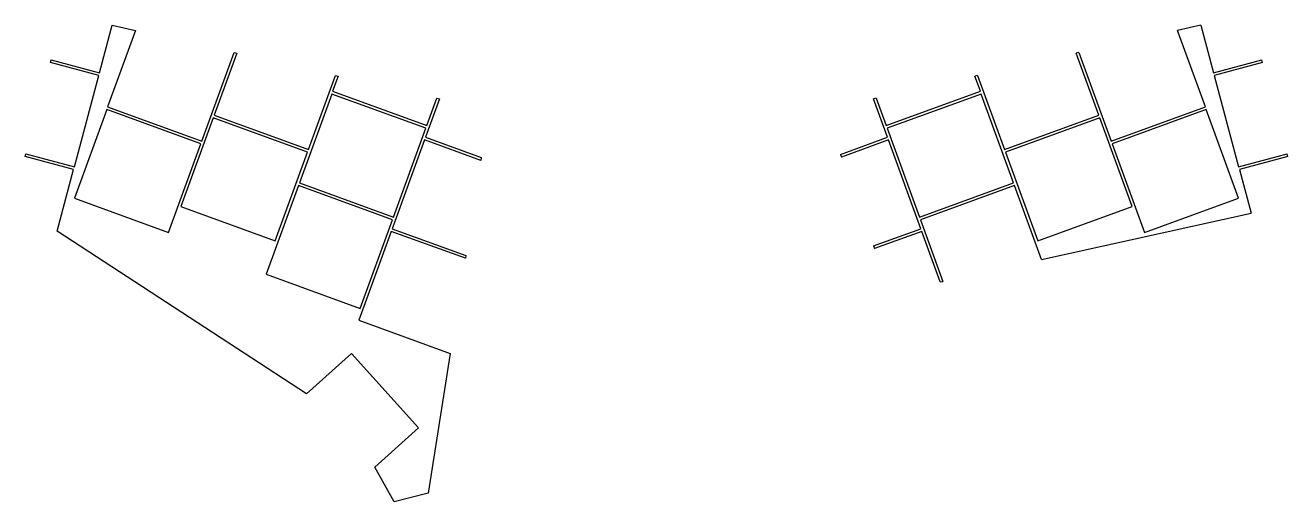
# Model space of a CAD drawing. Header units: millimetres. Extents: x 2 to 223, y -52 to 31.
import ezdxf

# ---------------------------------------------------------------- set-up
doc = ezdxf.new("R2010")
doc.units = ezdxf.units.MM

msp = doc.modelspace()

# ---------------------------------------------------------------- linework, layer by layer
for p, q in [((15.12, 22.61), (17.34, 30.92)), ((17.34, 30.92), (21.39, 30)), ((207.46, 30.92), (203.41, 30)), ((207.46, 30.92), (209.68, 22.61)), ((21.39, 30), (16.53, 16.65)), ((208.27, 16.65), (203.41, 30)), ((6.54, 24.39), (6.66, 24.87)), ((14.99, 22.12), (6.54, 24.39)), ((6.66, 24.87), (15.12, 22.61)), ((32.97, 10.67), (38.6, 26.13)), ((39.09, 26.02), (35.15, 15.19)), ((38.6, 26.13), (39.09, 26.02)), ((186.2, 26.13), (185.71, 26.02)), ((189.65, 15.19), (185.71, 26.02)), ((186.2, 26.13), (191.83, 10.67)), ((209.68, 22.61), (218.14, 24.87)), ((218.26, 24.39), (209.81, 22.12)), ((218.26, 24.39), (218.14, 24.87)), ((10.72, 6.19), (14.99, 22.12)), ((51.6, 9.21), (56.3, 22.14)), ((56.3, 22.14), (56.8, 22.03)), ((168.5, 22.14), (168, 22.03)), ((168.5, 22.14), (173.2, 9.21)), ((209.81, 22.12), (214.08, 6.19)), ((56.8, 22.03), (55.83, 19.37)), ((168.97, 19.37), (168, 22.03)), ((55.66, 18.9), (50.02, 3.4)), ((72.1, 12.92), (55.66, 18.9)), ((55.83, 19.37), (72.27, 13.39)), ((74.5, 18.04), (72.06, 11.34)), ((72.27, 13.39), (74.01, 18.15)), ((74.01, 18.15), (74.5, 18.04)), ((150.79, 18.15), (150.3, 18.04)), ((152.74, 11.34), (150.3, 18.04)), ((150.79, 18.15), (152.53, 13.39)), ((152.53, 13.39), (168.97, 19.37)), ((169.14, 18.9), (152.7, 12.92)), ((174.78, 3.4), (169.14, 18.9)), ((16.36, 16.18), (10.71, 0.68)), ((32.8, 10.2), (16.36, 16.18)), ((16.53, 16.65), (32.97, 10.67)), ((191.83, 10.67), (208.27, 16.65)), ((208.44, 16.18), (192, 10.2)), ((214.09, 0.68), (208.44, 16.18)), ((34.98, 14.72), (29.34, -0.78)), ((51.43, 8.74), (34.98, 14.72)), ((35.15, 15.19), (51.6, 9.21)), ((173.2, 9.21), (189.65, 15.19)), ((189.82, 14.72), (173.37, 8.74)), ((195.46, -0.78), (189.82, 14.72)), ((66.46, -2.59), (72.1, 12.92)), ((72.06, 11.34), (81.79, 7.8)), ((144.52, 8.34), (152.74, 11.34)), ((152.7, 12.92), (158.34, -2.59)), ((27.16, -5.31), (32.8, 10.2)), ((71.89, 10.87), (66.25, -4.64)), ((81.71, 7.29), (71.89, 10.87)), ((152.91, 10.87), (144.69, 7.87)), ((158.55, -4.64), (152.91, 10.87)), ((192, 10.2), (197.64, -5.31)), ((2.14, 7.97), (2.26, 8.45)), ((10.59, 5.7), (2.14, 7.97)), ((2.26, 8.45), (10.72, 6.19)), ((45.78, -6.77), (51.43, 8.74)), ((81.79, 7.8), (81.71, 7.29)), ((144.52, 8.34), (144.69, 7.87)), ((173.37, 8.74), (179.02, -6.77)), ((214.08, 6.19), (222.54, 8.45)), ((222.66, 7.97), (214.21, 5.7)), ((222.66, 7.97), (222.54, 8.45)), ((7.71, -5.04), (10.59, 5.7)), ((214.21, 5.7), (216.25, -1.9)), ((49.84, 2.93), (44.2, -12.58)), ((66.29, -3.06), (49.84, 2.93)), ((50.02, 3.4), (66.46, -2.59)), ((158.34, -2.59), (174.78, 3.4)), ((174.96, 2.93), (158.51, -3.06)), ((179.66, -10.01), (174.96, 2.93)), ((10.71, 0.68), (27.16, -5.31)), ((197.64, -5.31), (214.09, 0.68)), ((29.34, -0.78), (45.78, -6.77)), ((179.02, -6.77), (195.46, -0.78)), ((179.66, -10.01), (216.25, -1.9)), ((60.65, -18.56), (66.29, -3.06)), ((158.51, -3.06), (162.43, -13.83)), ((51.25, -33.51), (7.71, -5.04)), ((66.08, -5.11), (60.43, -20.61)), ((79.01, -9.81), (66.08, -5.11)), ((66.25, -4.64), (79.09, -9.31)), ((150.33, -7.63), (158.55, -4.64)), ((158.72, -5.11), (150.5, -8.1)), ((161.94, -13.94), (158.72, -5.11)), ((150.33, -7.63), (150.5, -8.1)), ((79.09, -9.31), (79.01, -9.81)), ((44.2, -12.58), (60.65, -18.56)), ((161.94, -13.94), (162.43, -13.83)), ((60.43, -20.61), (76.38, -26.42)), ((59.11, -26.44), (51.25, -33.51)), ((70.82, -39.44), (59.11, -26.44)), ((76.38, -26.42), (72.52, -50.87)), ((63.21, -46.29), (70.82, -39.44)), ((66.6, -52.34), (63.21, -46.29)), ((72.52, -50.87), (66.6, -52.34))]:
    msp.add_line(p, q)

doc.saveas('drawing.dxf')
